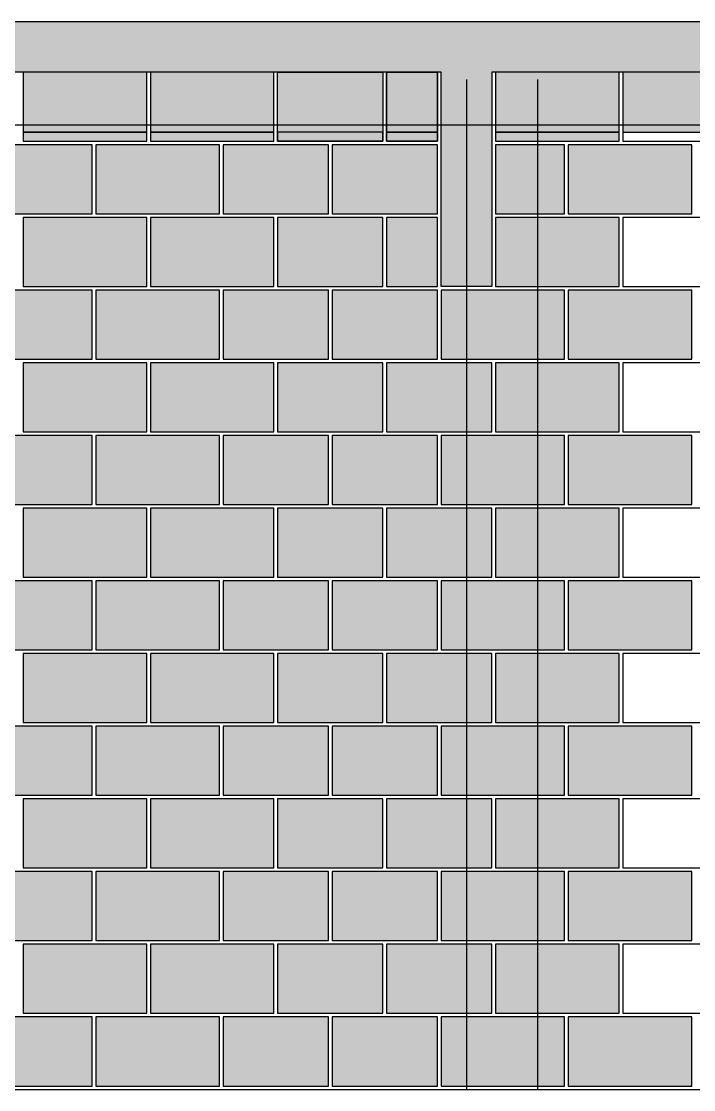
# Model space of a CAD drawing. Extents: x -1.9 to 86, y -1.6 to 60.9.
# Drawn here: x 18.95 to 22.65, y 29.44 to 35.32 of the extents above; entities that cross this region are included whole.
import ezdxf

# ---------------------------------------------------------------- set-up
doc = ezdxf.new("R2010")
doc.units = 0
doc.header["$MEASUREMENT"] = 0
doc.linetypes.add('ESTILO_TQS_0001', pattern=[0.45, 0.3, -0.15])
for name, color, linetype in [('33', 7, 'CONTINUOUS'), ('PENA_01', 1, 'CONTINUOUS'), ('PENA_02', 2, 'CONTINUOUS'), ('PENA_05', 5, 'CONTINUOUS'), ('PENA_09', 254, 'CONTINUOUS'), ('PENA_11', 252, 'CONTINUOUS'), ('PENA_21', 100, 'CONTINUOUS'), ('PENA_23', 50, 'CONTINUOUS'), ('PENA_27', 21, 'CONTINUOUS'), ('PENA_28', 135, 'CONTINUOUS')]:
    doc.layers.add(name, color=color, linetype=linetype)

msp = doc.modelspace()

# ---------------------------------------------------------------- linework, layer by layer
at = {"layer": '33', "linetype": 'Continuous'}
msp.add_lwpolyline([(21.2374, 34.7075), (21.2374, 34.6575), (20.9574, 34.6575), (20.9574, 34.7075), (21.2374, 34.7075)], dxfattribs=at)
for points in [[(21.2374, 34.7075), (21.2374, 34.6575), (20.9574, 34.6575)], [(21.2374, 34.7075), (20.9574, 34.6575), (20.9574, 34.7075)], [(21.2374, 34.7075), (20.9574, 34.7075), (21.2374, 34.7075)]]:
    msp.add_solid(points, dxfattribs=at)
at = {"layer": 'PENA_01', "linetype": 'Continuous'}
for p, q in [((18.9574, 34.7075), (19.6374, 34.7075)), ((19.6574, 34.7075), (20.3374, 34.7075)), ((21.5574, 34.7075), (22.2374, 34.7075)), ((22.2574, 34.7075), (23.0374, 34.7075))]:
    msp.add_line(p, q, dxfattribs=at)
at = {"layer": 'PENA_01', "linetype": 'ESTILO_TQS_0001'}
msp.add_line((20.9574, 34.7075), (21.2374, 34.7075), dxfattribs=at)
at = {"layer": 'PENA_02', "linetype": 'ESTILO_TQS_0001'}
msp.add_line((20.9374, 34.7075), (20.3574, 34.7075), dxfattribs=at)
at = {"layer": 'PENA_02', "linetype": 'Continuous'}
msp.add_line((8.2574, 29.4375), (31.2374, 29.4375), dxfattribs=at)
for points in [[(8.2574, 35.3175), (31.2374, 35.3175), (31.2374, 35.0375), (21.5374, 35.0375), (21.5374, 33.8575), (21.2574, 33.8575), (21.2574, 35.0375), (8.2574, 35.0375), (8.2574, 35.3175)], [(18.9574, 34.6575), (19.6374, 34.6575), (19.6374, 35.0375), (18.9574, 35.0375), (18.9574, 34.6575)], [(19.6574, 34.6575), (20.3374, 34.6575), (20.3374, 35.0375), (19.6574, 35.0375), (19.6574, 34.6575)], [(20.9374, 34.6575), (20.3574, 34.6575), (20.3574, 35.0375), (20.9374, 35.0375), (20.9374, 34.6575)], [(20.9574, 34.6575), (21.2374, 34.6575), (21.2374, 35.0375), (20.9574, 35.0375), (20.9574, 34.6575)], [(21.5574, 34.6575), (22.2374, 34.6575), (22.2374, 35.0375), (21.5574, 35.0375), (21.5574, 34.6575)], [(22.2574, 34.6575), (23.0374, 34.6575), (23.0374, 35.0375), (22.2574, 35.0375), (22.2574, 34.6575)], [(18.6574, 34.2575), (19.3374, 34.2575), (19.3374, 34.6375), (18.6574, 34.6375), (18.6574, 34.2575)], [(19.3574, 34.2575), (20.0374, 34.2575), (20.0374, 34.6375), (19.3574, 34.6375), (19.3574, 34.2575)], [(20.0574, 34.2575), (20.6374, 34.2575), (20.6374, 34.6375), (20.0574, 34.6375), (20.0574, 34.2575)], [(20.6574, 34.2575), (21.2374, 34.2575), (21.2374, 34.6375), (20.6574, 34.6375), (20.6574, 34.2575)], [(21.5574, 34.2575), (21.9374, 34.2575), (21.9374, 34.6375), (21.5574, 34.6375), (21.5574, 34.2575)], [(21.9574, 34.2575), (22.6374, 34.2575), (22.6374, 34.6375), (21.9574, 34.6375), (21.9574, 34.2575)], [(18.9574, 33.8575), (19.6374, 33.8575), (19.6374, 34.2375), (18.9574, 34.2375), (18.9574, 33.8575)], [(19.6574, 33.8575), (20.3374, 33.8575), (20.3374, 34.2375), (19.6574, 34.2375), (19.6574, 33.8575)], [(20.3574, 33.8575), (20.9374, 33.8575), (20.9374, 34.2375), (20.3574, 34.2375), (20.3574, 33.8575)], [(20.9578, 33.8575), (21.2378, 33.8575), (21.2378, 34.2375), (20.9578, 34.2375), (20.9578, 33.8575)], [(21.5574, 33.8575), (22.2374, 33.8575), (22.2374, 34.2375), (21.5574, 34.2375), (21.5574, 33.8575)], [(22.2574, 33.8575), (23.0374, 33.8575), (23.0374, 34.2375), (22.2574, 34.2375), (22.2574, 33.8575)], [(18.6574, 33.4575), (19.3374, 33.4575), (19.3374, 33.8375), (18.6574, 33.8375), (18.6574, 33.4575)], [(19.3574, 33.4575), (20.0374, 33.4575), (20.0374, 33.8375), (19.3574, 33.8375), (19.3574, 33.4575)], [(20.0574, 33.4575), (20.6374, 33.4575), (20.6374, 33.8375), (20.0574, 33.8375), (20.0574, 33.4575)], [(20.6574, 33.4575), (21.2374, 33.4575), (21.2374, 33.8375), (20.6574, 33.8375), (20.6574, 33.4575)], [(21.2574, 33.4575), (21.9374, 33.4575), (21.9374, 33.8375), (21.2574, 33.8375), (21.2574, 33.4575)], [(21.9574, 33.4575), (22.6374, 33.4575), (22.6374, 33.8375), (21.9574, 33.8375), (21.9574, 33.4575)], [(18.9574, 33.0575), (19.6374, 33.0575), (19.6374, 33.4375), (18.9574, 33.4375), (18.9574, 33.0575)], [(19.6574, 33.0575), (20.3374, 33.0575), (20.3374, 33.4375), (19.6574, 33.4375), (19.6574, 33.0575)], [(20.3574, 33.0575), (20.9374, 33.0575), (20.9374, 33.4375), (20.3574, 33.4375), (20.3574, 33.0575)], [(20.9574, 33.0575), (21.5374, 33.0575), (21.5374, 33.4375), (20.9574, 33.4375), (20.9574, 33.0575)], [(21.5574, 33.0575), (22.2374, 33.0575), (22.2374, 33.4375), (21.5574, 33.4375), (21.5574, 33.0575)], [(22.2574, 33.0575), (23.0374, 33.0575), (23.0374, 33.4375), (22.2574, 33.4375), (22.2574, 33.0575)], [(18.6574, 32.6575), (19.3374, 32.6575), (19.3374, 33.0375), (18.6574, 33.0375), (18.6574, 32.6575)], [(19.3574, 32.6575), (20.0374, 32.6575), (20.0374, 33.0375), (19.3574, 33.0375), (19.3574, 32.6575)], [(20.0574, 32.6575), (20.6374, 32.6575), (20.6374, 33.0375), (20.0574, 33.0375), (20.0574, 32.6575)], [(20.6574, 32.6575), (21.2374, 32.6575), (21.2374, 33.0375), (20.6574, 33.0375), (20.6574, 32.6575)], [(21.2574, 32.6575), (21.9374, 32.6575), (21.9374, 33.0375), (21.2574, 33.0375), (21.2574, 32.6575)], [(21.9574, 32.6575), (22.6374, 32.6575), (22.6374, 33.0375), (21.9574, 33.0375), (21.9574, 32.6575)], [(18.9574, 32.2575), (19.6374, 32.2575), (19.6374, 32.6375), (18.9574, 32.6375), (18.9574, 32.2575)], [(19.6574, 32.2575), (20.3374, 32.2575), (20.3374, 32.6375), (19.6574, 32.6375), (19.6574, 32.2575)], [(20.3574, 32.2575), (20.9374, 32.2575), (20.9374, 32.6375), (20.3574, 32.6375), (20.3574, 32.2575)], [(20.9574, 32.2575), (21.5374, 32.2575), (21.5374, 32.6375), (20.9574, 32.6375), (20.9574, 32.2575)], [(21.5574, 32.2575), (22.2374, 32.2575), (22.2374, 32.6375), (21.5574, 32.6375), (21.5574, 32.2575)], [(22.2574, 32.2575), (23.0374, 32.2575), (23.0374, 32.6375), (22.2574, 32.6375), (22.2574, 32.2575)], [(18.6574, 31.8575), (19.3374, 31.8575), (19.3374, 32.2375), (18.6574, 32.2375), (18.6574, 31.8575)], [(19.3574, 31.8575), (20.0374, 31.8575), (20.0374, 32.2375), (19.3574, 32.2375), (19.3574, 31.8575)], [(20.0574, 31.8575), (20.6374, 31.8575), (20.6374, 32.2375), (20.0574, 32.2375), (20.0574, 31.8575)], [(20.6574, 31.8575), (21.2374, 31.8575), (21.2374, 32.2375), (20.6574, 32.2375), (20.6574, 31.8575)], [(21.2574, 31.8575), (21.9374, 31.8575), (21.9374, 32.2375), (21.2574, 32.2375), (21.2574, 31.8575)], [(21.9574, 31.8575), (22.6374, 31.8575), (22.6374, 32.2375), (21.9574, 32.2375), (21.9574, 31.8575)], [(18.9574, 31.4575), (19.6374, 31.4575), (19.6374, 31.8375), (18.9574, 31.8375), (18.9574, 31.4575)], [(19.6574, 31.4575), (20.3374, 31.4575), (20.3374, 31.8375), (19.6574, 31.8375), (19.6574, 31.4575)], [(20.3574, 31.4575), (20.9374, 31.4575), (20.9374, 31.8375), (20.3574, 31.8375), (20.3574, 31.4575)], [(20.9574, 31.4575), (21.5374, 31.4575), (21.5374, 31.8375), (20.9574, 31.8375), (20.9574, 31.4575)], [(21.5574, 31.4575), (22.2374, 31.4575), (22.2374, 31.8375), (21.5574, 31.8375), (21.5574, 31.4575)], [(22.2574, 31.4575), (23.0374, 31.4575), (23.0374, 31.8375), (22.2574, 31.8375), (22.2574, 31.4575)], [(18.6574, 31.0575), (19.3374, 31.0575), (19.3374, 31.4375), (18.6574, 31.4375), (18.6574, 31.0575)], [(19.3574, 31.0575), (20.0374, 31.0575), (20.0374, 31.4375), (19.3574, 31.4375), (19.3574, 31.0575)], [(20.0574, 31.0575), (20.6374, 31.0575), (20.6374, 31.4375), (20.0574, 31.4375), (20.0574, 31.0575)], [(20.6574, 31.0575), (21.2374, 31.0575), (21.2374, 31.4375), (20.6574, 31.4375), (20.6574, 31.0575)], [(21.2574, 31.0575), (21.9374, 31.0575), (21.9374, 31.4375), (21.2574, 31.4375), (21.2574, 31.0575)], [(21.9574, 31.0575), (22.6374, 31.0575), (22.6374, 31.4375), (21.9574, 31.4375), (21.9574, 31.0575)], [(18.9574, 30.6575), (19.6374, 30.6575), (19.6374, 31.0375), (18.9574, 31.0375), (18.9574, 30.6575)], [(19.6574, 30.6575), (20.3374, 30.6575), (20.3374, 31.0375), (19.6574, 31.0375), (19.6574, 30.6575)], [(20.3574, 30.6575), (20.9374, 30.6575), (20.9374, 31.0375), (20.3574, 31.0375), (20.3574, 30.6575)], [(20.9574, 30.6575), (21.5374, 30.6575), (21.5374, 31.0375), (20.9574, 31.0375), (20.9574, 30.6575)], [(21.5574, 30.6575), (22.2374, 30.6575), (22.2374, 31.0375), (21.5574, 31.0375), (21.5574, 30.6575)], [(22.2574, 30.6575), (23.0374, 30.6575), (23.0374, 31.0375), (22.2574, 31.0375), (22.2574, 30.6575)], [(18.6574, 30.2575), (19.3374, 30.2575), (19.3374, 30.6375), (18.6574, 30.6375), (18.6574, 30.2575)], [(19.3574, 30.2575), (20.0374, 30.2575), (20.0374, 30.6375), (19.3574, 30.6375), (19.3574, 30.2575)], [(20.0574, 30.2575), (20.6374, 30.2575), (20.6374, 30.6375), (20.0574, 30.6375), (20.0574, 30.2575)], [(20.6574, 30.2575), (21.2374, 30.2575), (21.2374, 30.6375), (20.6574, 30.6375), (20.6574, 30.2575)], [(21.2574, 30.2575), (21.9374, 30.2575), (21.9374, 30.6375), (21.2574, 30.6375), (21.2574, 30.2575)], [(21.9574, 30.2575), (22.6374, 30.2575), (22.6374, 30.6375), (21.9574, 30.6375), (21.9574, 30.2575)], [(18.9574, 29.8575), (19.6374, 29.8575), (19.6374, 30.2375), (18.9574, 30.2375), (18.9574, 29.8575)], [(19.6574, 29.8575), (20.3374, 29.8575), (20.3374, 30.2375), (19.6574, 30.2375), (19.6574, 29.8575)], [(20.3574, 29.8575), (20.9374, 29.8575), (20.9374, 30.2375), (20.3574, 30.2375), (20.3574, 29.8575)], [(20.9574, 29.8575), (21.5374, 29.8575), (21.5374, 30.2375), (20.9574, 30.2375), (20.9574, 29.8575)], [(21.5574, 29.8575), (22.2374, 29.8575), (22.2374, 30.2375), (21.5574, 30.2375), (21.5574, 29.8575)], [(22.2574, 29.8575), (23.0374, 29.8575), (23.0374, 30.2375), (22.2574, 30.2375), (22.2574, 29.8575)], [(18.6574, 29.4575), (19.3374, 29.4575), (19.3374, 29.8375), (18.6574, 29.8375), (18.6574, 29.4575)], [(19.3574, 29.4575), (20.0374, 29.4575), (20.0374, 29.8375), (19.3574, 29.8375), (19.3574, 29.4575)], [(20.0574, 29.4575), (20.6374, 29.4575), (20.6374, 29.8375), (20.0574, 29.8375), (20.0574, 29.4575)], [(20.6574, 29.4575), (21.2374, 29.4575), (21.2374, 29.8375), (20.6574, 29.8375), (20.6574, 29.4575)], [(21.2574, 29.4575), (21.9374, 29.4575), (21.9374, 29.8375), (21.2574, 29.8375), (21.2574, 29.4575)], [(21.9574, 29.4575), (22.6374, 29.4575), (22.6374, 29.8375), (21.9574, 29.8375), (21.9574, 29.4575)]]:
    msp.add_lwpolyline(points, dxfattribs=at)
at = {"layer": 'PENA_05', "linetype": 'Continuous'}
for p, q in [((8.3574, 34.7473), (20.1474, 34.7476)), ((19.3474, 34.7474), (31.1374, 34.7476))]:
    msp.add_line(p, q, dxfattribs=at)
for points in [[(21.3974, 34.9975), (21.3974, 29.4375)], [(21.7874, 34.9975), (21.7874, 29.4375)]]:
    msp.add_lwpolyline(points, dxfattribs=at)
at = {"layer": 'PENA_09', "linetype": 'Continuous'}
for points in [[(18.9574, 34.7075), (19.6374, 34.7075), (19.6374, 35.0375), (18.9574, 35.0375), (18.9574, 34.7075)], [(19.6574, 34.7075), (20.3374, 34.7075), (20.3374, 35.0375), (19.6574, 35.0375), (19.6574, 34.7075)], [(20.3574, 35.0375), (20.9374, 35.0375), (20.9374, 34.7075), (20.3574, 34.7075), (20.3574, 35.0375)], [(20.9574, 34.7075), (20.9574, 35.0375), (21.2374, 35.0375), (21.2374, 34.7075), (20.9574, 34.7075)], [(21.2374, 35.0375), (20.9574, 35.0375), (20.9574, 34.7075), (21.2374, 34.7075), (21.2374, 35.0375)], [(21.5574, 34.7075), (22.2374, 34.7075), (22.2374, 35.0375), (21.5574, 35.0375), (21.5574, 34.7075)], [(22.2574, 34.7075), (23.0374, 34.7075), (23.0374, 35.0375), (22.2574, 35.0375), (22.2574, 34.7075)]]:
    msp.add_lwpolyline(points, dxfattribs=at)
for points in [[(18.9574, 34.7075), (19.6374, 34.7075), (19.6374, 35.0375)], [(18.9574, 34.7075), (19.6374, 35.0375), (18.9574, 35.0375)], [(18.9574, 34.7075), (18.9574, 35.0375), (18.9574, 34.7075)], [(19.6574, 34.7075), (20.3374, 34.7075), (20.3374, 35.0375)], [(19.6574, 34.7075), (20.3374, 35.0375), (19.6574, 35.0375)], [(19.6574, 34.7075), (19.6574, 35.0375), (19.6574, 34.7075)], [(20.3574, 35.0375), (20.9374, 35.0375), (20.9374, 34.7075)], [(20.3574, 35.0375), (20.9374, 34.7075), (20.3574, 34.7075)], [(20.3574, 35.0375), (20.3574, 34.7075), (20.3574, 35.0375)], [(20.9574, 34.7075), (20.9574, 35.0375), (21.2374, 35.0375)], [(20.9574, 34.7075), (21.2374, 35.0375), (21.2374, 34.7075)], [(21.2374, 35.0375), (20.9574, 35.0375), (20.9574, 34.7075)], [(21.2374, 35.0375), (20.9574, 34.7075), (21.2374, 34.7075)], [(21.2374, 35.0375), (21.2374, 34.7075), (21.2374, 35.0375)], [(21.5574, 34.7075), (22.2374, 34.7075), (22.2374, 35.0375)], [(21.5574, 34.7075), (22.2374, 35.0375), (21.5574, 35.0375)], [(21.5574, 34.7075), (21.5574, 35.0375), (21.5574, 34.7075)], [(22.2574, 34.7075), (23.0374, 34.7075), (23.0374, 35.0375)], [(22.2574, 34.7075), (23.0374, 35.0375), (22.2574, 35.0375)], [(22.2574, 34.7075), (22.2574, 35.0375), (22.2574, 34.7075)], [(20.9574, 34.7075), (21.2374, 34.7075), (20.9574, 34.7075)]]:
    msp.add_solid(points, dxfattribs=at)
at = {"layer": 'PENA_11', "linetype": 'Continuous'}
for points in [[(21.2574, 35.0375), (8.2574, 35.0375), (8.2574, 35.3175)], [(21.2574, 35.0375), (8.2574, 35.3175), (31.2374, 35.3175)], [(21.2574, 35.0375), (31.2374, 35.3175), (21.5374, 35.0375)], [(21.5374, 35.0375), (31.2374, 35.3175), (31.2374, 35.0375)], [(21.2574, 35.0375), (21.5374, 35.0375), (21.5374, 33.8575)], [(21.2574, 35.0375), (21.5374, 33.8575), (21.2574, 33.8575)]]:
    msp.add_solid(points, dxfattribs=at)
at = {"layer": 'PENA_21', "linetype": 'Continuous'}
for points in [[(18.9574, 34.6575), (19.6374, 34.6575), (19.6374, 34.7075), (18.9574, 34.7075), (18.9574, 34.6575)], [(19.6574, 34.6575), (20.3374, 34.6575), (20.3374, 34.7075), (19.6574, 34.7075), (19.6574, 34.6575)], [(21.5574, 34.6575), (22.2374, 34.6575), (22.2374, 34.7075), (21.5574, 34.7075), (21.5574, 34.6575)], [(18.6574, 34.2575), (19.3374, 34.2575), (19.3374, 34.6375), (18.6574, 34.6375), (18.6574, 34.2575)], [(19.3574, 34.2575), (20.0374, 34.2575), (20.0374, 34.6375), (19.3574, 34.6375), (19.3574, 34.2575)], [(21.9574, 34.2575), (22.6374, 34.2575), (22.6374, 34.6375), (21.9574, 34.6375), (21.9574, 34.2575)], [(18.9574, 33.8575), (19.6374, 33.8575), (19.6374, 34.2375), (18.9574, 34.2375), (18.9574, 33.8575)], [(19.6574, 33.8575), (20.3374, 33.8575), (20.3374, 34.2375), (19.6574, 34.2375), (19.6574, 33.8575)], [(21.5574, 33.8575), (22.2374, 33.8575), (22.2374, 34.2375), (21.5574, 34.2375), (21.5574, 33.8575)], [(18.6574, 33.4575), (19.3374, 33.4575), (19.3374, 33.8375), (18.6574, 33.8375), (18.6574, 33.4575)], [(19.3574, 33.4575), (20.0374, 33.4575), (20.0374, 33.8375), (19.3574, 33.8375), (19.3574, 33.4575)], [(21.2574, 33.4575), (21.9374, 33.4575), (21.9374, 33.8375), (21.2574, 33.8375), (21.2574, 33.4575)], [(21.9574, 33.4575), (22.6374, 33.4575), (22.6374, 33.8375), (21.9574, 33.8375), (21.9574, 33.4575)], [(18.9574, 33.0575), (19.6374, 33.0575), (19.6374, 33.4375), (18.9574, 33.4375), (18.9574, 33.0575)], [(19.6574, 33.0575), (20.3374, 33.0575), (20.3374, 33.4375), (19.6574, 33.4375), (19.6574, 33.0575)], [(21.5574, 33.0575), (22.2374, 33.0575), (22.2374, 33.4375), (21.5574, 33.4375), (21.5574, 33.0575)], [(18.6574, 32.6575), (19.3374, 32.6575), (19.3374, 33.0375), (18.6574, 33.0375), (18.6574, 32.6575)], [(19.3574, 32.6575), (20.0374, 32.6575), (20.0374, 33.0375), (19.3574, 33.0375), (19.3574, 32.6575)], [(21.2574, 32.6575), (21.9374, 32.6575), (21.9374, 33.0375), (21.2574, 33.0375), (21.2574, 32.6575)], [(21.9574, 32.6575), (22.6374, 32.6575), (22.6374, 33.0375), (21.9574, 33.0375), (21.9574, 32.6575)], [(18.9574, 32.2575), (19.6374, 32.2575), (19.6374, 32.6375), (18.9574, 32.6375), (18.9574, 32.2575)], [(19.6574, 32.2575), (20.3374, 32.2575), (20.3374, 32.6375), (19.6574, 32.6375), (19.6574, 32.2575)], [(21.5574, 32.2575), (22.2374, 32.2575), (22.2374, 32.6375), (21.5574, 32.6375), (21.5574, 32.2575)], [(18.6574, 31.8575), (19.3374, 31.8575), (19.3374, 32.2375), (18.6574, 32.2375), (18.6574, 31.8575)], [(19.3574, 31.8575), (20.0374, 31.8575), (20.0374, 32.2375), (19.3574, 32.2375), (19.3574, 31.8575)], [(21.2574, 31.8575), (21.9374, 31.8575), (21.9374, 32.2375), (21.2574, 32.2375), (21.2574, 31.8575)], [(21.9574, 31.8575), (22.6374, 31.8575), (22.6374, 32.2375), (21.9574, 32.2375), (21.9574, 31.8575)], [(18.9574, 31.4575), (19.6374, 31.4575), (19.6374, 31.8375), (18.9574, 31.8375), (18.9574, 31.4575)], [(19.6574, 31.4575), (20.3374, 31.4575), (20.3374, 31.8375), (19.6574, 31.8375), (19.6574, 31.4575)], [(21.5574, 31.4575), (22.2374, 31.4575), (22.2374, 31.8375), (21.5574, 31.8375), (21.5574, 31.4575)], [(18.6574, 31.0575), (19.3374, 31.0575), (19.3374, 31.4375), (18.6574, 31.4375), (18.6574, 31.0575)], [(19.3574, 31.0575), (20.0374, 31.0575), (20.0374, 31.4375), (19.3574, 31.4375), (19.3574, 31.0575)], [(21.2574, 31.0575), (21.9374, 31.0575), (21.9374, 31.4375), (21.2574, 31.4375), (21.2574, 31.0575)], [(21.9574, 31.0575), (22.6374, 31.0575), (22.6374, 31.4375), (21.9574, 31.4375), (21.9574, 31.0575)], [(18.9574, 30.6575), (19.6374, 30.6575), (19.6374, 31.0375), (18.9574, 31.0375), (18.9574, 30.6575)], [(19.6574, 30.6575), (20.3374, 30.6575), (20.3374, 31.0375), (19.6574, 31.0375), (19.6574, 30.6575)], [(21.5574, 30.6575), (22.2374, 30.6575), (22.2374, 31.0375), (21.5574, 31.0375), (21.5574, 30.6575)], [(18.6574, 30.2575), (19.3374, 30.2575), (19.3374, 30.6375), (18.6574, 30.6375), (18.6574, 30.2575)], [(19.3574, 30.2575), (20.0374, 30.2575), (20.0374, 30.6375), (19.3574, 30.6375), (19.3574, 30.2575)], [(21.2574, 30.2575), (21.9374, 30.2575), (21.9374, 30.6375), (21.2574, 30.6375), (21.2574, 30.2575)], [(21.9574, 30.2575), (22.6374, 30.2575), (22.6374, 30.6375), (21.9574, 30.6375), (21.9574, 30.2575)], [(18.9574, 29.8575), (19.6374, 29.8575), (19.6374, 30.2375), (18.9574, 30.2375), (18.9574, 29.8575)], [(19.6574, 29.8575), (20.3374, 29.8575), (20.3374, 30.2375), (19.6574, 30.2375), (19.6574, 29.8575)], [(21.5574, 29.8575), (22.2374, 29.8575), (22.2374, 30.2375), (21.5574, 30.2375), (21.5574, 29.8575)], [(18.6574, 29.4575), (19.3374, 29.4575), (19.3374, 29.8375), (18.6574, 29.8375), (18.6574, 29.4575)], [(19.3574, 29.4575), (20.0374, 29.4575), (20.0374, 29.8375), (19.3574, 29.8375), (19.3574, 29.4575)], [(21.2574, 29.4575), (21.9374, 29.4575), (21.9374, 29.8375), (21.2574, 29.8375), (21.2574, 29.4575)], [(21.9574, 29.4575), (22.6374, 29.4575), (22.6374, 29.8375), (21.9574, 29.8375), (21.9574, 29.4575)]]:
    msp.add_lwpolyline(points, dxfattribs=at)
for points in [[(18.9574, 34.6575), (19.6374, 34.6575), (19.6374, 34.7075)], [(18.9574, 34.6575), (19.6374, 34.7075), (18.9574, 34.7075)], [(18.9574, 34.6575), (18.9574, 34.7075), (18.9574, 34.6575)], [(19.6574, 34.6575), (20.3374, 34.6575), (20.3374, 34.7075)], [(19.6574, 34.6575), (20.3374, 34.7075), (19.6574, 34.7075)], [(19.6574, 34.6575), (19.6574, 34.7075), (19.6574, 34.6575)], [(21.5574, 34.6575), (22.2374, 34.6575), (22.2374, 34.7075)], [(21.5574, 34.6575), (22.2374, 34.7075), (21.5574, 34.7075)], [(21.5574, 34.6575), (21.5574, 34.7075), (21.5574, 34.6575)], [(18.6574, 34.2575), (19.3374, 34.2575), (19.3374, 34.6375)], [(18.6574, 34.2575), (19.3374, 34.6375), (18.6574, 34.6375)], [(19.3574, 34.2575), (20.0374, 34.2575), (20.0374, 34.6375)], [(19.3574, 34.2575), (20.0374, 34.6375), (19.3574, 34.6375)], [(19.3574, 34.2575), (19.3574, 34.6375), (19.3574, 34.2575)], [(21.9574, 34.2575), (22.6374, 34.2575), (22.6374, 34.6375)], [(21.9574, 34.2575), (22.6374, 34.6375), (21.9574, 34.6375)], [(21.9574, 34.2575), (21.9574, 34.6375), (21.9574, 34.2575)], [(18.9574, 33.8575), (19.6374, 33.8575), (19.6374, 34.2375)], [(18.9574, 33.8575), (19.6374, 34.2375), (18.9574, 34.2375)], [(18.9574, 33.8575), (18.9574, 34.2375), (18.9574, 33.8575)], [(19.6574, 33.8575), (20.3374, 33.8575), (20.3374, 34.2375)], [(19.6574, 33.8575), (20.3374, 34.2375), (19.6574, 34.2375)], [(19.6574, 33.8575), (19.6574, 34.2375), (19.6574, 33.8575)], [(21.5574, 33.8575), (22.2374, 33.8575), (22.2374, 34.2375)], [(21.5574, 33.8575), (22.2374, 34.2375), (21.5574, 34.2375)], [(21.5574, 33.8575), (21.5574, 34.2375), (21.5574, 33.8575)], [(18.6574, 33.4575), (19.3374, 33.4575), (19.3374, 33.8375)], [(18.6574, 33.4575), (19.3374, 33.8375), (18.6574, 33.8375)], [(19.3574, 33.4575), (20.0374, 33.4575), (20.0374, 33.8375)], [(19.3574, 33.4575), (20.0374, 33.8375), (19.3574, 33.8375)], [(19.3574, 33.4575), (19.3574, 33.8375), (19.3574, 33.4575)], [(21.2574, 33.4575), (21.9374, 33.4575), (21.9374, 33.8375)], [(21.2574, 33.4575), (21.9374, 33.8375), (21.2574, 33.8375)], [(21.2574, 33.4575), (21.2574, 33.8375), (21.2574, 33.4575)], [(21.9574, 33.4575), (22.6374, 33.4575), (22.6374, 33.8375)], [(21.9574, 33.4575), (22.6374, 33.8375), (21.9574, 33.8375)], [(21.9574, 33.4575), (21.9574, 33.8375), (21.9574, 33.4575)], [(18.9574, 33.0575), (19.6374, 33.0575), (19.6374, 33.4375)], [(18.9574, 33.0575), (19.6374, 33.4375), (18.9574, 33.4375)], [(18.9574, 33.0575), (18.9574, 33.4375), (18.9574, 33.0575)], [(19.6574, 33.0575), (20.3374, 33.0575), (20.3374, 33.4375)], [(19.6574, 33.0575), (20.3374, 33.4375), (19.6574, 33.4375)], [(19.6574, 33.0575), (19.6574, 33.4375), (19.6574, 33.0575)], [(21.5574, 33.0575), (22.2374, 33.0575), (22.2374, 33.4375)], [(21.5574, 33.0575), (22.2374, 33.4375), (21.5574, 33.4375)], [(21.5574, 33.0575), (21.5574, 33.4375), (21.5574, 33.0575)], [(18.6574, 32.6575), (19.3374, 32.6575), (19.3374, 33.0375)], [(18.6574, 32.6575), (19.3374, 33.0375), (18.6574, 33.0375)], [(19.3574, 32.6575), (20.0374, 32.6575), (20.0374, 33.0375)], [(19.3574, 32.6575), (20.0374, 33.0375), (19.3574, 33.0375)], [(19.3574, 32.6575), (19.3574, 33.0375), (19.3574, 32.6575)], [(21.2574, 32.6575), (21.9374, 32.6575), (21.9374, 33.0375)], [(21.2574, 32.6575), (21.9374, 33.0375), (21.2574, 33.0375)], [(21.2574, 32.6575), (21.2574, 33.0375), (21.2574, 32.6575)], [(21.9574, 32.6575), (22.6374, 32.6575), (22.6374, 33.0375)], [(21.9574, 32.6575), (22.6374, 33.0375), (21.9574, 33.0375)], [(21.9574, 32.6575), (21.9574, 33.0375), (21.9574, 32.6575)], [(18.9574, 32.2575), (19.6374, 32.2575), (19.6374, 32.6375)], [(18.9574, 32.2575), (19.6374, 32.6375), (18.9574, 32.6375)], [(18.9574, 32.2575), (18.9574, 32.6375), (18.9574, 32.2575)], [(19.6574, 32.2575), (20.3374, 32.2575), (20.3374, 32.6375)], [(19.6574, 32.2575), (20.3374, 32.6375), (19.6574, 32.6375)], [(19.6574, 32.2575), (19.6574, 32.6375), (19.6574, 32.2575)], [(21.5574, 32.2575), (22.2374, 32.2575), (22.2374, 32.6375)], [(21.5574, 32.2575), (22.2374, 32.6375), (21.5574, 32.6375)], [(21.5574, 32.2575), (21.5574, 32.6375), (21.5574, 32.2575)], [(18.6574, 31.8575), (19.3374, 31.8575), (19.3374, 32.2375)], [(18.6574, 31.8575), (19.3374, 32.2375), (18.6574, 32.2375)], [(19.3574, 31.8575), (20.0374, 31.8575), (20.0374, 32.2375)], [(19.3574, 31.8575), (20.0374, 32.2375), (19.3574, 32.2375)], [(19.3574, 31.8575), (19.3574, 32.2375), (19.3574, 31.8575)], [(21.2574, 31.8575), (21.9374, 31.8575), (21.9374, 32.2375)], [(21.2574, 31.8575), (21.9374, 32.2375), (21.2574, 32.2375)], [(21.2574, 31.8575), (21.2574, 32.2375), (21.2574, 31.8575)], [(21.9574, 31.8575), (22.6374, 31.8575), (22.6374, 32.2375)], [(21.9574, 31.8575), (22.6374, 32.2375), (21.9574, 32.2375)], [(21.9574, 31.8575), (21.9574, 32.2375), (21.9574, 31.8575)], [(18.9574, 31.4575), (19.6374, 31.4575), (19.6374, 31.8375)], [(18.9574, 31.4575), (19.6374, 31.8375), (18.9574, 31.8375)], [(18.9574, 31.4575), (18.9574, 31.8375), (18.9574, 31.4575)], [(19.6574, 31.4575), (20.3374, 31.4575), (20.3374, 31.8375)], [(19.6574, 31.4575), (20.3374, 31.8375), (19.6574, 31.8375)], [(19.6574, 31.4575), (19.6574, 31.8375), (19.6574, 31.4575)], [(21.5574, 31.4575), (22.2374, 31.4575), (22.2374, 31.8375)], [(21.5574, 31.4575), (22.2374, 31.8375), (21.5574, 31.8375)], [(21.5574, 31.4575), (21.5574, 31.8375), (21.5574, 31.4575)], [(18.6574, 31.0575), (19.3374, 31.0575), (19.3374, 31.4375)], [(18.6574, 31.0575), (19.3374, 31.4375), (18.6574, 31.4375)], [(19.3574, 31.0575), (20.0374, 31.0575), (20.0374, 31.4375)], [(19.3574, 31.0575), (20.0374, 31.4375), (19.3574, 31.4375)], [(19.3574, 31.0575), (19.3574, 31.4375), (19.3574, 31.0575)], [(21.2574, 31.0575), (21.9374, 31.0575), (21.9374, 31.4375)], [(21.2574, 31.0575), (21.9374, 31.4375), (21.2574, 31.4375)], [(21.2574, 31.0575), (21.2574, 31.4375), (21.2574, 31.0575)], [(21.9574, 31.0575), (22.6374, 31.0575), (22.6374, 31.4375)], [(21.9574, 31.0575), (22.6374, 31.4375), (21.9574, 31.4375)], [(21.9574, 31.0575), (21.9574, 31.4375), (21.9574, 31.0575)], [(18.9574, 30.6575), (19.6374, 30.6575), (19.6374, 31.0375)], [(18.9574, 30.6575), (19.6374, 31.0375), (18.9574, 31.0375)], [(18.9574, 30.6575), (18.9574, 31.0375), (18.9574, 30.6575)], [(19.6574, 30.6575), (20.3374, 30.6575), (20.3374, 31.0375)], [(19.6574, 30.6575), (20.3374, 31.0375), (19.6574, 31.0375)], [(19.6574, 30.6575), (19.6574, 31.0375), (19.6574, 30.6575)], [(21.5574, 30.6575), (22.2374, 30.6575), (22.2374, 31.0375)], [(21.5574, 30.6575), (22.2374, 31.0375), (21.5574, 31.0375)], [(21.5574, 30.6575), (21.5574, 31.0375), (21.5574, 30.6575)], [(18.6574, 30.2575), (19.3374, 30.2575), (19.3374, 30.6375)], [(18.6574, 30.2575), (19.3374, 30.6375), (18.6574, 30.6375)], [(19.3574, 30.2575), (20.0374, 30.2575), (20.0374, 30.6375)], [(19.3574, 30.2575), (20.0374, 30.6375), (19.3574, 30.6375)], [(19.3574, 30.2575), (19.3574, 30.6375), (19.3574, 30.2575)], [(21.2574, 30.2575), (21.9374, 30.2575), (21.9374, 30.6375)], [(21.2574, 30.2575), (21.9374, 30.6375), (21.2574, 30.6375)], [(21.2574, 30.2575), (21.2574, 30.6375), (21.2574, 30.2575)], [(21.9574, 30.2575), (22.6374, 30.2575), (22.6374, 30.6375)], [(21.9574, 30.2575), (22.6374, 30.6375), (21.9574, 30.6375)], [(21.9574, 30.2575), (21.9574, 30.6375), (21.9574, 30.2575)], [(18.9574, 29.8575), (19.6374, 29.8575), (19.6374, 30.2375)], [(18.9574, 29.8575), (19.6374, 30.2375), (18.9574, 30.2375)], [(18.9574, 29.8575), (18.9574, 30.2375), (18.9574, 29.8575)], [(19.6574, 29.8575), (20.3374, 29.8575), (20.3374, 30.2375)], [(19.6574, 29.8575), (20.3374, 30.2375), (19.6574, 30.2375)], [(19.6574, 29.8575), (19.6574, 30.2375), (19.6574, 29.8575)], [(21.5574, 29.8575), (22.2374, 29.8575), (22.2374, 30.2375)], [(21.5574, 29.8575), (22.2374, 30.2375), (21.5574, 30.2375)], [(21.5574, 29.8575), (21.5574, 30.2375), (21.5574, 29.8575)], [(18.6574, 29.4575), (19.3374, 29.4575), (19.3374, 29.8375)], [(18.6574, 29.4575), (19.3374, 29.8375), (18.6574, 29.8375)], [(19.3574, 29.4575), (20.0374, 29.4575), (20.0374, 29.8375)], [(19.3574, 29.4575), (20.0374, 29.8375), (19.3574, 29.8375)], [(19.3574, 29.4575), (19.3574, 29.8375), (19.3574, 29.4575)], [(21.2574, 29.4575), (21.9374, 29.4575), (21.9374, 29.8375)], [(21.2574, 29.4575), (21.9374, 29.8375), (21.2574, 29.8375)], [(21.2574, 29.4575), (21.2574, 29.8375), (21.2574, 29.4575)], [(21.9574, 29.4575), (22.6374, 29.4575), (22.6374, 29.8375)], [(21.9574, 29.4575), (22.6374, 29.8375), (21.9574, 29.8375)], [(21.9574, 29.4575), (21.9574, 29.8375), (21.9574, 29.4575)]]:
    msp.add_solid(points, dxfattribs=at)
at = {"layer": 'PENA_23', "linetype": 'Continuous'}
msp.add_lwpolyline([(21.5574, 34.2575), (21.9374, 34.2575), (21.9374, 34.6375), (21.5574, 34.6375), (21.5574, 34.2575)], dxfattribs=at)
for points in [[(21.5574, 34.2575), (21.9374, 34.2575), (21.9374, 34.6375)], [(21.5574, 34.2575), (21.9374, 34.6375), (21.5574, 34.6375)], [(21.5574, 34.2575), (21.5574, 34.6375), (21.5574, 34.2575)]]:
    msp.add_solid(points, dxfattribs=at)
at = {"layer": 'PENA_27', "linetype": 'Continuous'}
for points in [[(20.3574, 34.6575), (20.9374, 34.6575), (20.9374, 34.7075), (20.3574, 34.7075), (20.3574, 34.6575)], [(20.0574, 34.2575), (20.6374, 34.2575), (20.6374, 34.6375), (20.0574, 34.6375), (20.0574, 34.2575)], [(20.6574, 34.2575), (21.2374, 34.2575), (21.2374, 34.6375), (20.6574, 34.6375), (20.6574, 34.2575)], [(20.3574, 33.8575), (20.9374, 33.8575), (20.9374, 34.2375), (20.3574, 34.2375), (20.3574, 33.8575)], [(20.0574, 33.4575), (20.6374, 33.4575), (20.6374, 33.8375), (20.0574, 33.8375), (20.0574, 33.4575)], [(20.6574, 33.4575), (21.2374, 33.4575), (21.2374, 33.8375), (20.6574, 33.8375), (20.6574, 33.4575)], [(20.3574, 33.0575), (20.9374, 33.0575), (20.9374, 33.4375), (20.3574, 33.4375), (20.3574, 33.0575)], [(20.9574, 33.0575), (21.5374, 33.0575), (21.5374, 33.4375), (20.9574, 33.4375), (20.9574, 33.0575)], [(20.0574, 32.6575), (20.6374, 32.6575), (20.6374, 33.0375), (20.0574, 33.0375), (20.0574, 32.6575)], [(20.6574, 32.6575), (21.2374, 32.6575), (21.2374, 33.0375), (20.6574, 33.0375), (20.6574, 32.6575)], [(20.3574, 32.2575), (20.9374, 32.2575), (20.9374, 32.6375), (20.3574, 32.6375), (20.3574, 32.2575)], [(20.9574, 32.2575), (21.5374, 32.2575), (21.5374, 32.6375), (20.9574, 32.6375), (20.9574, 32.2575)], [(20.0574, 31.8575), (20.6374, 31.8575), (20.6374, 32.2375), (20.0574, 32.2375), (20.0574, 31.8575)], [(20.6574, 31.8575), (21.2374, 31.8575), (21.2374, 32.2375), (20.6574, 32.2375), (20.6574, 31.8575)], [(20.3574, 31.4575), (20.9374, 31.4575), (20.9374, 31.8375), (20.3574, 31.8375), (20.3574, 31.4575)], [(20.9574, 31.4575), (21.5374, 31.4575), (21.5374, 31.8375), (20.9574, 31.8375), (20.9574, 31.4575)], [(20.0574, 31.0575), (20.6374, 31.0575), (20.6374, 31.4375), (20.0574, 31.4375), (20.0574, 31.0575)], [(20.6574, 31.0575), (21.2374, 31.0575), (21.2374, 31.4375), (20.6574, 31.4375), (20.6574, 31.0575)], [(20.3574, 30.6575), (20.9374, 30.6575), (20.9374, 31.0375), (20.3574, 31.0375), (20.3574, 30.6575)], [(20.9574, 30.6575), (21.5374, 30.6575), (21.5374, 31.0375), (20.9574, 31.0375), (20.9574, 30.6575)], [(20.0574, 30.2575), (20.6374, 30.2575), (20.6374, 30.6375), (20.0574, 30.6375), (20.0574, 30.2575)], [(20.6574, 30.2575), (21.2374, 30.2575), (21.2374, 30.6375), (20.6574, 30.6375), (20.6574, 30.2575)], [(20.3574, 29.8575), (20.9374, 29.8575), (20.9374, 30.2375), (20.3574, 30.2375), (20.3574, 29.8575)], [(20.9574, 29.8575), (21.5374, 29.8575), (21.5374, 30.2375), (20.9574, 30.2375), (20.9574, 29.8575)], [(20.0574, 29.4575), (20.6374, 29.4575), (20.6374, 29.8375), (20.0574, 29.8375), (20.0574, 29.4575)], [(20.6574, 29.4575), (21.2374, 29.4575), (21.2374, 29.8375), (20.6574, 29.8375), (20.6574, 29.4575)]]:
    msp.add_lwpolyline(points, dxfattribs=at)
for points in [[(20.3574, 34.6575), (20.9374, 34.6575), (20.9374, 34.7075)], [(20.3574, 34.6575), (20.9374, 34.7075), (20.3574, 34.7075)], [(20.3574, 34.6575), (20.3574, 34.7075), (20.3574, 34.6575)], [(20.0574, 34.2575), (20.6374, 34.2575), (20.6374, 34.6375)], [(20.0574, 34.2575), (20.6374, 34.6375), (20.0574, 34.6375)], [(20.0574, 34.2575), (20.0574, 34.6375), (20.0574, 34.2575)], [(20.6574, 34.2575), (21.2374, 34.2575), (21.2374, 34.6375)], [(20.6574, 34.2575), (21.2374, 34.6375), (20.6574, 34.6375)], [(20.6574, 34.2575), (20.6574, 34.6375), (20.6574, 34.2575)], [(20.3574, 33.8575), (20.9374, 33.8575), (20.9374, 34.2375)], [(20.3574, 33.8575), (20.9374, 34.2375), (20.3574, 34.2375)], [(20.3574, 33.8575), (20.3574, 34.2375), (20.3574, 33.8575)], [(20.0574, 33.4575), (20.6374, 33.4575), (20.6374, 33.8375)], [(20.0574, 33.4575), (20.6374, 33.8375), (20.0574, 33.8375)], [(20.0574, 33.4575), (20.0574, 33.8375), (20.0574, 33.4575)], [(20.6574, 33.4575), (21.2374, 33.4575), (21.2374, 33.8375)], [(20.6574, 33.4575), (21.2374, 33.8375), (20.6574, 33.8375)], [(20.6574, 33.4575), (20.6574, 33.8375), (20.6574, 33.4575)], [(20.3574, 33.0575), (20.9374, 33.0575), (20.9374, 33.4375)], [(20.3574, 33.0575), (20.9374, 33.4375), (20.3574, 33.4375)], [(20.3574, 33.0575), (20.3574, 33.4375), (20.3574, 33.0575)], [(20.9574, 33.0575), (21.5374, 33.0575), (21.5374, 33.4375)], [(20.9574, 33.0575), (21.5374, 33.4375), (20.9574, 33.4375)], [(20.9574, 33.0575), (20.9574, 33.4375), (20.9574, 33.0575)], [(20.0574, 32.6575), (20.6374, 32.6575), (20.6374, 33.0375)], [(20.0574, 32.6575), (20.6374, 33.0375), (20.0574, 33.0375)], [(20.0574, 32.6575), (20.0574, 33.0375), (20.0574, 32.6575)], [(20.6574, 32.6575), (21.2374, 32.6575), (21.2374, 33.0375)], [(20.6574, 32.6575), (21.2374, 33.0375), (20.6574, 33.0375)], [(20.6574, 32.6575), (20.6574, 33.0375), (20.6574, 32.6575)], [(20.3574, 32.2575), (20.9374, 32.2575), (20.9374, 32.6375)], [(20.3574, 32.2575), (20.9374, 32.6375), (20.3574, 32.6375)], [(20.3574, 32.2575), (20.3574, 32.6375), (20.3574, 32.2575)], [(20.9574, 32.2575), (21.5374, 32.2575), (21.5374, 32.6375)], [(20.9574, 32.2575), (21.5374, 32.6375), (20.9574, 32.6375)], [(20.9574, 32.2575), (20.9574, 32.6375), (20.9574, 32.2575)], [(20.0574, 31.8575), (20.6374, 31.8575), (20.6374, 32.2375)], [(20.0574, 31.8575), (20.6374, 32.2375), (20.0574, 32.2375)], [(20.0574, 31.8575), (20.0574, 32.2375), (20.0574, 31.8575)], [(20.6574, 31.8575), (21.2374, 31.8575), (21.2374, 32.2375)], [(20.6574, 31.8575), (21.2374, 32.2375), (20.6574, 32.2375)], [(20.6574, 31.8575), (20.6574, 32.2375), (20.6574, 31.8575)], [(20.3574, 31.4575), (20.9374, 31.4575), (20.9374, 31.8375)], [(20.3574, 31.4575), (20.9374, 31.8375), (20.3574, 31.8375)], [(20.3574, 31.4575), (20.3574, 31.8375), (20.3574, 31.4575)], [(20.9574, 31.4575), (21.5374, 31.4575), (21.5374, 31.8375)], [(20.9574, 31.4575), (21.5374, 31.8375), (20.9574, 31.8375)], [(20.9574, 31.4575), (20.9574, 31.8375), (20.9574, 31.4575)], [(20.0574, 31.0575), (20.6374, 31.0575), (20.6374, 31.4375)], [(20.0574, 31.0575), (20.6374, 31.4375), (20.0574, 31.4375)], [(20.0574, 31.0575), (20.0574, 31.4375), (20.0574, 31.0575)], [(20.6574, 31.0575), (21.2374, 31.0575), (21.2374, 31.4375)], [(20.6574, 31.0575), (21.2374, 31.4375), (20.6574, 31.4375)], [(20.6574, 31.0575), (20.6574, 31.4375), (20.6574, 31.0575)], [(20.3574, 30.6575), (20.9374, 30.6575), (20.9374, 31.0375)], [(20.3574, 30.6575), (20.9374, 31.0375), (20.3574, 31.0375)], [(20.3574, 30.6575), (20.3574, 31.0375), (20.3574, 30.6575)], [(20.9574, 30.6575), (21.5374, 30.6575), (21.5374, 31.0375)], [(20.9574, 30.6575), (21.5374, 31.0375), (20.9574, 31.0375)], [(20.9574, 30.6575), (20.9574, 31.0375), (20.9574, 30.6575)], [(20.0574, 30.2575), (20.6374, 30.2575), (20.6374, 30.6375)], [(20.0574, 30.2575), (20.6374, 30.6375), (20.0574, 30.6375)], [(20.0574, 30.2575), (20.0574, 30.6375), (20.0574, 30.2575)], [(20.6574, 30.2575), (21.2374, 30.2575), (21.2374, 30.6375)], [(20.6574, 30.2575), (21.2374, 30.6375), (20.6574, 30.6375)], [(20.6574, 30.2575), (20.6574, 30.6375), (20.6574, 30.2575)], [(20.3574, 29.8575), (20.9374, 29.8575), (20.9374, 30.2375)], [(20.3574, 29.8575), (20.9374, 30.2375), (20.3574, 30.2375)], [(20.3574, 29.8575), (20.3574, 30.2375), (20.3574, 29.8575)], [(20.9574, 29.8575), (21.5374, 29.8575), (21.5374, 30.2375)], [(20.9574, 29.8575), (21.5374, 30.2375), (20.9574, 30.2375)], [(20.9574, 29.8575), (20.9574, 30.2375), (20.9574, 29.8575)], [(20.0574, 29.4575), (20.6374, 29.4575), (20.6374, 29.8375)], [(20.0574, 29.4575), (20.6374, 29.8375), (20.0574, 29.8375)], [(20.0574, 29.4575), (20.0574, 29.8375), (20.0574, 29.4575)], [(20.6574, 29.4575), (21.2374, 29.4575), (21.2374, 29.8375)], [(20.6574, 29.4575), (21.2374, 29.8375), (20.6574, 29.8375)], [(20.6574, 29.4575), (20.6574, 29.8375), (20.6574, 29.4575)]]:
    msp.add_solid(points, dxfattribs=at)
at = {"layer": 'PENA_28', "linetype": 'Continuous'}
for points in [[(21.2374, 34.6575), (20.9574, 34.6575), (20.9574, 34.7075), (21.2374, 34.7075), (21.2374, 34.6575)], [(20.9578, 33.8575), (21.2378, 33.8575), (21.2378, 34.2375), (20.9578, 34.2375), (20.9578, 33.8575)]]:
    msp.add_lwpolyline(points, dxfattribs=at)
for points in [[(21.2374, 34.6575), (20.9574, 34.6575), (20.9574, 34.7075)], [(21.2374, 34.6575), (20.9574, 34.7075), (21.2374, 34.7075)], [(21.2374, 34.6575), (21.2374, 34.7075), (21.2374, 34.6575)], [(20.9578, 33.8575), (21.2378, 33.8575), (21.2378, 34.2375)], [(20.9578, 33.8575), (21.2378, 34.2375), (20.9578, 34.2375)], [(20.9578, 33.8575), (20.9578, 34.2375), (20.9578, 33.8575)]]:
    msp.add_solid(points, dxfattribs=at)

doc.saveas('drawing.dxf')
